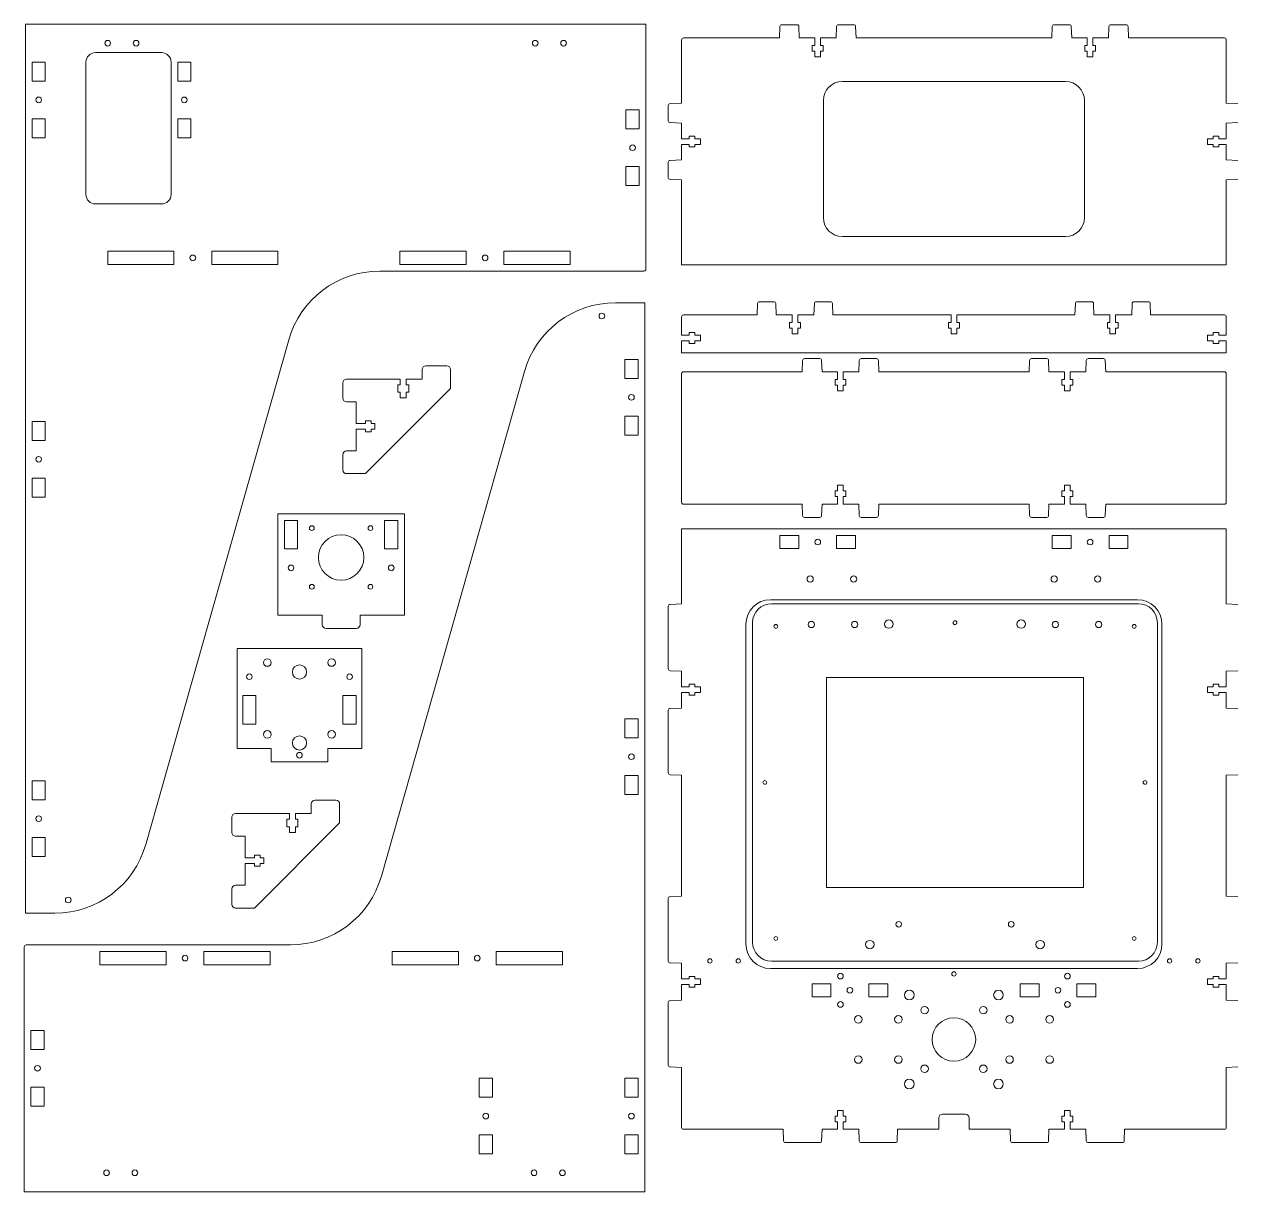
# Model space of a CAD drawing. Header units: millimetres. Extents: x 59 to 1216, y -522 to 793.
# Drawn here: x 61 to 703, y 176 to 793 of the extents above; entities that cross this region are included whole.
import ezdxf

# ---------------------------------------------------------------- set-up
doc = ezdxf.new("R2010")
doc.units = ezdxf.units.MM

msp = doc.modelspace()

# ---------------------------------------------------------------- linework, layer by layer
at = {"color": 7, "linetype": 'Continuous', "lineweight": 15}
for p, q in [((61.9, 322.97), (61.9, 792.97)), ((389.9, 792.97), (61.9, 792.97)), ((389.9, 792.97), (389.9, 663.47)), ((460.54, 785.73), (460.75, 791.76)), ((461.75, 792.73), (469.82, 792.73)), ((470.82, 791.76), (471.03, 785.73)), ((490.54, 785.73), (490.75, 791.76)), ((491.75, 792.73), (499.82, 792.73)), ((500.82, 791.76), (501.03, 785.73)), ((604.75, 791.76), (604.54, 785.73)), ((613.82, 792.73), (605.75, 792.73)), ((615.03, 785.73), (614.82, 791.76)), ((634.75, 791.76), (634.54, 785.73)), ((643.82, 792.73), (635.75, 792.73)), ((645.03, 785.73), (644.82, 791.76)), ((408.78, 784.73), (408.78, 751.22)), ((409.78, 785.73), (460.54, 785.73)), ((471.03, 785.73), (479.28, 785.73)), ((479.28, 781.73), (479.28, 785.73)), ((482.28, 785.73), (482.28, 781.73)), ((482.28, 785.73), (490.54, 785.73)), ((604.54, 785.73), (501.03, 785.73)), ((623.28, 785.73), (615.03, 785.73)), ((623.28, 785.73), (623.28, 781.73)), ((626.28, 781.73), (626.28, 785.73)), ((634.54, 785.73), (626.28, 785.73)), ((695.78, 785.73), (645.03, 785.73)), ((696.78, 784.73), (696.78, 751.22)), ((133.9, 777.97), (98.9, 777.97)), ((477.91, 781.73), (479.28, 781.73)), ((477.91, 778.73), (477.91, 781.73)), ((479.28, 778.73), (477.91, 778.73)), ((479.28, 775.73), (479.28, 778.73)), ((482.28, 781.73), (483.66, 781.73)), ((482.28, 778.73), (482.28, 775.73)), ((483.66, 778.73), (482.28, 778.73)), ((483.66, 781.73), (483.66, 778.73)), ((623.28, 781.73), (621.91, 781.73)), ((621.91, 781.73), (621.91, 778.73)), ((621.91, 778.73), (623.28, 778.73)), ((623.28, 778.73), (623.28, 775.73)), ((627.66, 781.73), (626.28, 781.73)), ((626.28, 775.73), (626.28, 778.73)), ((626.28, 778.73), (627.66, 778.73)), ((627.66, 778.73), (627.66, 781.73)), ((65.4, 772.97), (65.4, 762.97)), ((72.4, 772.97), (65.4, 772.97)), ((72.4, 772.97), (72.4, 762.97)), ((93.9, 772.97), (93.9, 702.97)), ((138.9, 702.97), (138.9, 772.97)), ((149.4, 772.97), (142.4, 772.97)), ((142.4, 772.97), (142.4, 762.97)), ((149.4, 762.97), (149.4, 772.97)), ((482.28, 775.73), (479.28, 775.73)), ((623.28, 775.73), (626.28, 775.73)), ((65.4, 762.97), (72.4, 762.97)), ((142.4, 762.97), (149.4, 762.97)), ((611.78, 762.73), (493.78, 762.73)), ((402.75, 751.01), (408.78, 751.22)), ((483.78, 690.73), (483.78, 752.73)), ((621.78, 690.73), (621.78, 752.73)), ((702.82, 751.01), (696.78, 751.22)), ((386.4, 747.72), (379.4, 747.72)), ((379.4, 737.72), (379.4, 747.72)), ((386.4, 737.72), (386.4, 747.72)), ((401.78, 741.95), (401.78, 750.01)), ((65.4, 742.97), (65.4, 732.97)), ((72.4, 742.97), (65.4, 742.97)), ((72.4, 742.97), (72.4, 732.97)), ((149.4, 742.97), (142.4, 742.97)), ((142.4, 742.97), (142.4, 732.97)), ((149.4, 732.97), (149.4, 742.97)), ((408.78, 740.74), (402.75, 740.95)), ((408.78, 740.74), (408.78, 732.48)), ((696.78, 740.74), (702.82, 740.95)), ((696.78, 740.74), (696.78, 732.48)), ((65.4, 732.97), (72.4, 732.97)), ((142.4, 732.97), (149.4, 732.97)), ((379.4, 737.72), (386.4, 737.72)), ((408.78, 732.48), (412.78, 732.48)), ((412.78, 733.85), (415.78, 733.85)), ((412.78, 732.48), (412.78, 733.85)), ((415.78, 733.85), (415.78, 732.48)), ((415.78, 732.48), (418.78, 732.48)), ((418.78, 732.48), (418.78, 729.48)), ((689.78, 732.48), (686.78, 732.48)), ((686.78, 732.48), (686.78, 729.48)), ((692.78, 733.85), (689.78, 733.85)), ((689.78, 733.85), (689.78, 732.48)), ((692.78, 732.48), (692.78, 733.85)), ((696.78, 732.48), (692.78, 732.48)), ((408.78, 729.48), (408.78, 721.22)), ((412.78, 729.48), (408.78, 729.48)), ((412.78, 728.1), (412.78, 729.48)), ((415.78, 728.1), (412.78, 728.1)), ((415.78, 729.48), (415.78, 728.1)), ((418.78, 729.48), (415.78, 729.48)), ((686.78, 729.48), (689.78, 729.48)), ((689.78, 729.48), (689.78, 728.1)), ((689.78, 728.1), (692.78, 728.1)), ((692.78, 728.1), (692.78, 729.48)), ((692.78, 729.48), (696.78, 729.48)), ((696.78, 729.48), (696.78, 721.22)), ((401.78, 711.95), (401.78, 720.01)), ((402.75, 721.01), (408.78, 721.22)), ((702.82, 721.01), (696.78, 721.22)), ((386.4, 717.72), (379.4, 717.72)), ((379.4, 707.72), (379.4, 717.72)), ((386.4, 707.72), (386.4, 717.72)), ((379.4, 707.72), (386.4, 707.72)), ((408.78, 710.74), (402.75, 710.95)), ((408.78, 710.74), (408.78, 665.73)), ((696.78, 710.74), (702.82, 710.95)), ((696.78, 710.74), (696.78, 665.73)), ((98.9, 697.97), (133.9, 697.97)), ((493.78, 680.73), (611.78, 680.73)), ((140.4, 672.97), (105.4, 672.97)), ((105.4, 672.97), (105.4, 665.97)), ((140.4, 665.97), (140.4, 672.97)), ((195.4, 672.97), (160.4, 672.97)), ((160.4, 672.97), (160.4, 665.97)), ((195.4, 665.97), (195.4, 672.97)), ((294.9, 672.97), (259.9, 672.97)), ((259.9, 672.97), (259.9, 665.97)), ((294.9, 665.97), (294.9, 672.97)), ((349.9, 672.97), (314.9, 672.97)), ((314.9, 672.97), (314.9, 665.97)), ((349.9, 665.97), (349.9, 672.97)), ((105.4, 665.97), (140.4, 665.97)), ((160.4, 665.97), (195.4, 665.97)), ((249.2, 662.47), (388.9, 662.47)), ((259.9, 665.97), (294.9, 665.97)), ((314.9, 665.97), (349.9, 665.97)), ((696.78, 665.73), (408.78, 665.73)), ((389.28, 645.73), (373.78, 645.73)), ((389.28, 175.73), (389.28, 645.73)), ((448.78, 639.27), (448.99, 645.3)), ((449.99, 646.27), (457.57, 646.27)), ((458.57, 645.3), (458.78, 639.27)), ((478.78, 639.27), (478.99, 645.3)), ((479.99, 646.27), (487.57, 646.27)), ((488.57, 645.3), (488.78, 639.27)), ((616.99, 645.3), (616.78, 639.27)), ((625.57, 646.27), (617.99, 646.27)), ((626.78, 639.27), (626.57, 645.3)), ((646.99, 645.3), (646.78, 639.27)), ((655.57, 646.27), (647.99, 646.27)), ((656.78, 639.27), (656.57, 645.3)), ((408.78, 628.64), (408.78, 638.27)), ((409.78, 639.27), (448.78, 639.27)), ((458.78, 639.27), (467.28, 639.27)), ((465.91, 635.27), (467.28, 635.27)), ((465.91, 632.27), (465.91, 635.27)), ((467.28, 635.27), (467.28, 639.27)), ((470.28, 639.27), (470.28, 635.27)), ((470.28, 639.27), (478.78, 639.27)), ((470.28, 635.27), (471.66, 635.27)), ((471.66, 635.27), (471.66, 632.27)), ((488.78, 639.27), (551.28, 639.27)), ((549.91, 635.27), (551.28, 635.27)), ((549.91, 632.27), (549.91, 635.27)), ((551.28, 635.27), (551.28, 639.27)), ((554.28, 635.27), (554.28, 639.27)), ((616.78, 639.27), (554.28, 639.27)), ((555.66, 635.27), (554.28, 635.27)), ((555.66, 632.27), (555.66, 635.27)), ((635.28, 639.27), (626.78, 639.27)), ((635.28, 635.27), (633.91, 635.27)), ((633.91, 635.27), (633.91, 632.27)), ((635.28, 639.27), (635.28, 635.27)), ((638.28, 635.27), (638.28, 639.27)), ((646.78, 639.27), (638.28, 639.27)), ((639.66, 635.27), (638.28, 635.27)), ((639.66, 632.27), (639.66, 635.27)), ((695.78, 639.27), (656.78, 639.27)), ((696.78, 628.64), (696.78, 638.27)), ((412.78, 630.02), (415.78, 630.02)), ((412.78, 628.64), (412.78, 630.02)), ((415.78, 630.02), (415.78, 628.64)), ((467.28, 632.27), (465.91, 632.27)), ((467.28, 629.27), (467.28, 632.27)), ((470.28, 629.27), (467.28, 629.27)), ((470.28, 632.27), (470.28, 629.27)), ((471.66, 632.27), (470.28, 632.27)), ((551.28, 632.27), (549.91, 632.27)), ((551.28, 629.27), (551.28, 632.27)), ((551.28, 629.27), (554.28, 629.27)), ((554.28, 629.27), (554.28, 632.27)), ((554.28, 632.27), (555.66, 632.27)), ((633.91, 632.27), (635.28, 632.27)), ((635.28, 632.27), (635.28, 629.27)), ((635.28, 629.27), (638.28, 629.27)), ((638.28, 629.27), (638.28, 632.27)), ((638.28, 632.27), (639.66, 632.27)), ((692.78, 630.02), (689.78, 630.02)), ((689.78, 630.02), (689.78, 628.64)), ((692.78, 628.64), (692.78, 630.02)), ((125.5, 359.34), (201.09, 626.1)), ((408.78, 628.64), (412.78, 628.64)), ((408.78, 619.27), (408.78, 625.64)), ((412.78, 625.64), (408.78, 625.64)), ((412.78, 624.27), (412.78, 625.64)), ((415.78, 624.27), (412.78, 624.27)), ((415.78, 628.64), (418.78, 628.64)), ((415.78, 625.64), (415.78, 624.27)), ((418.78, 625.64), (415.78, 625.64)), ((418.78, 628.64), (418.78, 625.64)), ((689.78, 628.64), (686.78, 628.64)), ((686.78, 628.64), (686.78, 625.64)), ((686.78, 625.64), (689.78, 625.64)), ((689.78, 625.64), (689.78, 624.27)), ((689.78, 624.27), (692.78, 624.27)), ((696.78, 628.64), (692.78, 628.64)), ((692.78, 624.27), (692.78, 625.64)), ((692.78, 625.64), (696.78, 625.64)), ((696.78, 619.27), (696.78, 625.64)), ((408.78, 619.27), (696.78, 619.27)), ((473.75, 616.23), (481.82, 616.23)), ((503.75, 616.23), (511.82, 616.23)), ((601.82, 616.23), (593.75, 616.23)), ((631.82, 616.23), (623.75, 616.23)), ((271.67, 610.38), (271.67, 605.38)), ((273.67, 612.38), (284.67, 612.38)), ((286.67, 600.38), (286.67, 610.38)), ((378.78, 615.73), (385.78, 615.73)), ((378.78, 605.73), (378.78, 615.73)), ((385.78, 615.73), (385.78, 605.73)), ((472.54, 609.23), (472.75, 615.26)), ((482.82, 615.26), (483.03, 609.23)), ((502.54, 609.23), (502.75, 615.26)), ((512.82, 615.26), (513.03, 609.23)), ((592.75, 615.26), (592.54, 609.23)), ((603.03, 609.23), (602.82, 615.26)), ((622.75, 615.26), (622.54, 609.23)), ((633.03, 609.23), (632.82, 615.26)), ((229.67, 595.38), (229.67, 603.38)), ((260.07, 605.38), (231.67, 605.38)), ((325.68, 609.36), (250.09, 342.6)), ((260.07, 602.38), (260.07, 605.38)), ((263.27, 605.38), (263.27, 602.38)), ((271.67, 605.38), (263.27, 605.38)), ((385.78, 605.73), (378.78, 605.73)), ((408.78, 540.23), (408.78, 608.23)), ((472.54, 609.23), (409.78, 609.23)), ((491.28, 609.23), (483.03, 609.23)), ((489.91, 605.23), (491.28, 605.23)), ((489.91, 602.23), (489.91, 605.23)), ((491.28, 605.23), (491.28, 609.23)), ((502.54, 609.23), (494.28, 609.23)), ((494.28, 609.23), (494.28, 605.23)), ((494.28, 605.23), (495.66, 605.23)), ((495.66, 605.23), (495.66, 602.23)), ((592.54, 609.23), (513.03, 609.23)), ((603.03, 609.23), (611.28, 609.23)), ((611.28, 605.23), (609.91, 605.23)), ((609.91, 605.23), (609.91, 602.23)), ((611.28, 609.23), (611.28, 605.23)), ((614.28, 609.23), (622.54, 609.23)), ((614.28, 605.23), (614.28, 609.23)), ((615.66, 605.23), (614.28, 605.23)), ((615.66, 602.23), (615.66, 605.23)), ((633.03, 609.23), (695.78, 609.23)), ((696.78, 540.23), (696.78, 608.23)), ((241.67, 555.38), (286.67, 600.38)), ((258.79, 602.38), (260.07, 602.38)), ((258.79, 598.38), (258.79, 602.38)), ((260.07, 598.38), (258.79, 598.38)), ((260.07, 595.38), (260.07, 598.38)), ((263.27, 602.38), (264.54, 602.38)), ((263.27, 598.38), (263.27, 595.38)), ((264.54, 598.38), (263.27, 598.38)), ((264.54, 602.38), (264.54, 598.38)), ((491.28, 602.23), (489.91, 602.23)), ((491.28, 599.23), (491.28, 602.23)), ((494.28, 599.23), (491.28, 599.23)), ((495.66, 602.23), (494.28, 602.23)), ((494.28, 602.23), (494.28, 599.23)), ((609.91, 602.23), (611.28, 602.23)), ((611.28, 602.23), (611.28, 599.23)), ((611.28, 599.23), (614.28, 599.23)), ((614.28, 602.23), (615.66, 602.23)), ((614.28, 599.23), (614.28, 602.23)), ((236.67, 593.38), (231.67, 593.38)), ((236.67, 593.38), (236.67, 581.88)), ((263.27, 595.38), (260.07, 595.38)), ((378.78, 585.73), (385.78, 585.73)), ((378.78, 575.73), (378.78, 585.73)), ((385.78, 585.73), (385.78, 575.73)), ((72.4, 582.97), (65.4, 582.97)), ((65.4, 582.97), (65.4, 572.97)), ((72.4, 582.97), (72.4, 572.97)), ((236.67, 581.88), (241.67, 581.88)), ((241.67, 578.88), (236.67, 578.88)), ((236.67, 578.88), (236.67, 567.38)), ((241.67, 583.26), (244.67, 583.26)), ((241.67, 581.88), (241.67, 583.26)), ((241.67, 577.51), (241.67, 578.88)), ((244.67, 577.51), (241.67, 577.51)), ((244.67, 583.26), (244.67, 581.88)), ((244.67, 581.88), (246.67, 581.88)), ((244.67, 578.88), (244.67, 577.51)), ((246.67, 578.88), (244.67, 578.88)), ((246.67, 581.88), (246.67, 578.88)), ((65.4, 572.97), (72.4, 572.97)), ((385.78, 575.73), (378.78, 575.73)), ((229.67, 557.38), (229.67, 565.38)), ((236.67, 567.38), (231.67, 567.38)), ((65.4, 552.97), (65.4, 542.97)), ((72.4, 552.97), (65.4, 552.97)), ((72.4, 552.97), (72.4, 542.97)), ((231.67, 555.38), (241.67, 555.38)), ((489.91, 546.23), (491.28, 546.23)), ((489.91, 543.23), (489.91, 546.23)), ((491.28, 546.23), (491.28, 549.23)), ((491.28, 549.23), (494.28, 549.23)), ((494.28, 549.23), (494.28, 546.23)), ((494.28, 546.23), (495.66, 546.23)), ((495.66, 546.23), (495.66, 543.23)), ((609.91, 546.23), (609.91, 543.23)), ((611.28, 546.23), (609.91, 546.23)), ((611.28, 549.23), (611.28, 546.23)), ((614.28, 549.23), (611.28, 549.23)), ((614.28, 546.23), (614.28, 549.23)), ((615.66, 546.23), (614.28, 546.23)), ((615.66, 543.23), (615.66, 546.23)), ((65.4, 542.97), (72.4, 542.97)), ((472.54, 539.23), (409.78, 539.23)), ((472.75, 533.19), (472.54, 539.23)), ((483.03, 539.23), (482.82, 533.19)), ((491.28, 539.23), (483.03, 539.23)), ((491.28, 543.23), (489.91, 543.23)), ((491.28, 539.23), (491.28, 543.23)), ((494.28, 543.23), (494.28, 539.23)), ((495.66, 543.23), (494.28, 543.23)), ((502.54, 539.23), (494.28, 539.23)), ((502.75, 533.19), (502.54, 539.23)), ((513.03, 539.23), (512.82, 533.19)), ((592.54, 539.23), (513.03, 539.23)), ((592.54, 539.23), (592.75, 533.19)), ((602.82, 533.19), (603.03, 539.23)), ((603.03, 539.23), (611.28, 539.23)), ((609.91, 543.23), (611.28, 543.23)), ((611.28, 543.23), (611.28, 539.23)), ((614.28, 543.23), (615.66, 543.23)), ((614.28, 539.23), (614.28, 543.23)), ((614.28, 539.23), (622.54, 539.23)), ((622.54, 539.23), (622.75, 533.19)), ((632.82, 533.19), (633.03, 539.23)), ((633.03, 539.23), (695.78, 539.23)), ((195.31, 480.57), (195.31, 534.07)), ((195.31, 534.07), (262.31, 534.07)), ((262.31, 534.07), (262.31, 480.57)), ((205.81, 530.57), (198.81, 530.57)), ((198.81, 530.57), (198.81, 515.57)), ((205.81, 530.57), (205.81, 515.57)), ((258.81, 530.57), (251.81, 530.57)), ((251.81, 515.57), (251.81, 530.57)), ((258.81, 515.57), (258.81, 530.57)), ((408.78, 526.23), (408.78, 486.47)), ((696.78, 526.23), (408.78, 526.23)), ((481.82, 532.23), (473.75, 532.23)), ((511.82, 532.23), (503.75, 532.23)), ((593.75, 532.23), (601.82, 532.23)), ((623.75, 532.23), (631.82, 532.23)), ((696.78, 526.23), (696.78, 486.47)), ((470.78, 522.73), (460.78, 522.73)), ((460.78, 515.73), (460.78, 522.73)), ((470.78, 522.73), (470.78, 515.73)), ((500.78, 522.73), (490.78, 522.73)), ((490.78, 515.73), (490.78, 522.73)), ((500.78, 522.73), (500.78, 515.73)), ((604.78, 522.73), (614.78, 522.73)), ((604.78, 522.73), (604.78, 515.73)), ((614.78, 515.73), (614.78, 522.73)), ((634.78, 522.73), (644.78, 522.73)), ((634.78, 522.73), (634.78, 515.73)), ((644.78, 515.73), (644.78, 522.73)), ((205.81, 515.57), (198.81, 515.57)), ((258.81, 515.57), (251.81, 515.57)), ((470.78, 515.73), (460.78, 515.73)), ((500.78, 515.73), (490.78, 515.73)), ((604.78, 515.73), (614.78, 515.73)), ((634.78, 515.73), (644.78, 515.73)), ((649.78, 488.73), (455.78, 488.73)), ((401.78, 485.26), (401.78, 452.2)), ((408.78, 486.47), (402.75, 486.26)), ((650.33, 486.63), (456.33, 486.63)), ((696.78, 486.47), (702.82, 486.26)), ((218.81, 480.57), (195.31, 480.57)), ((218.81, 480.57), (218.81, 475.57)), ((262.31, 480.57), (238.81, 480.57)), ((238.81, 480.57), (238.81, 475.57)), ((442.78, 475.73), (442.78, 306.73)), ((446.33, 476.63), (446.33, 307.63)), ((660.33, 307.63), (660.33, 476.63)), ((662.78, 475.73), (662.78, 306.73)), ((236.81, 473.57), (220.81, 473.57)), ((173.79, 463.02), (173.79, 410.02)), ((239.79, 463.02), (173.79, 463.02)), ((239.79, 463.02), (239.79, 410.02)), ((402.75, 451.2), (408.78, 450.99)), ((408.78, 450.99), (408.78, 442.73)), ((702.82, 451.2), (696.78, 450.99)), ((696.78, 450.99), (696.78, 442.73)), ((412.78, 442.73), (408.78, 442.73)), ((415.78, 444.1), (412.78, 444.1)), ((412.78, 444.1), (412.78, 442.73)), ((415.78, 442.73), (415.78, 444.1)), ((418.78, 442.73), (415.78, 442.73)), ((418.78, 439.73), (418.78, 442.73)), ((621.33, 447.63), (485.33, 447.63)), ((485.33, 447.63), (485.33, 336.63)), ((621.33, 336.63), (621.33, 447.63)), ((686.78, 442.73), (689.78, 442.73)), ((686.78, 439.73), (686.78, 442.73)), ((689.78, 444.1), (692.78, 444.1)), ((689.78, 442.73), (689.78, 444.1)), ((692.78, 444.1), (692.78, 442.73)), ((692.78, 442.73), (696.78, 442.73)), ((176.79, 438.02), (176.79, 423.02)), ((183.79, 438.02), (176.79, 438.02)), ((183.79, 423.02), (183.79, 438.02)), ((229.79, 423.02), (229.79, 438.02)), ((229.79, 438.02), (236.79, 438.02)), ((236.79, 438.02), (236.79, 423.02)), ((408.78, 439.73), (408.78, 431.47)), ((408.78, 439.73), (412.78, 439.73)), ((412.78, 439.73), (412.78, 438.35)), ((412.78, 438.35), (415.78, 438.35)), ((415.78, 438.35), (415.78, 439.73)), ((415.78, 439.73), (418.78, 439.73)), ((689.78, 439.73), (686.78, 439.73)), ((689.78, 438.35), (689.78, 439.73)), ((692.78, 438.35), (689.78, 438.35)), ((692.78, 439.73), (692.78, 438.35)), ((696.78, 439.73), (692.78, 439.73)), ((696.78, 439.73), (696.78, 431.47)), ((401.78, 430.26), (401.78, 397.2)), ((408.78, 431.47), (402.75, 431.26)), ((696.78, 431.47), (702.82, 431.26)), ((378.78, 425.73), (385.78, 425.73)), ((378.78, 415.73), (378.78, 425.73)), ((385.78, 425.73), (385.78, 415.73)), ((176.79, 423.02), (183.79, 423.02)), ((236.79, 423.02), (229.79, 423.02)), ((385.78, 415.73), (378.78, 415.73)), ((173.79, 410.02), (191.79, 410.02)), ((191.79, 410.02), (191.79, 403.02)), ((239.79, 410.02), (221.79, 410.02)), ((221.79, 410.02), (221.79, 403.02)), ((191.79, 403.02), (221.79, 403.02)), ((65.4, 392.97), (65.4, 382.97)), ((72.4, 392.97), (65.4, 392.97)), ((72.4, 392.97), (72.4, 382.97)), ((378.78, 395.73), (385.78, 395.73)), ((378.78, 385.73), (378.78, 395.73)), ((385.78, 395.73), (385.78, 385.73)), ((402.75, 396.2), (408.78, 395.99)), ((408.78, 395.99), (408.78, 331.97)), ((702.82, 396.2), (696.78, 395.99)), ((696.78, 395.99), (696.78, 331.97)), ((385.78, 385.73), (378.78, 385.73)), ((65.4, 382.97), (72.4, 382.97)), ((213.02, 380.73), (213.02, 375.73)), ((215.02, 382.73), (226.02, 382.73)), ((228.02, 370.73), (228.02, 380.73)), ((171.02, 365.73), (171.02, 373.73)), ((201.42, 375.73), (173.02, 375.73)), ((201.42, 372.73), (200.14, 372.73)), ((200.14, 372.73), (200.14, 368.73)), ((201.42, 375.73), (201.42, 372.73)), ((204.62, 372.73), (204.62, 375.73)), ((213.02, 375.73), (204.62, 375.73)), ((205.89, 372.73), (204.62, 372.73)), ((205.89, 368.73), (205.89, 372.73)), ((183.02, 325.73), (228.02, 370.73)), ((200.14, 368.73), (201.42, 368.73)), ((201.42, 368.73), (201.42, 365.73)), ((201.42, 365.73), (204.62, 365.73)), ((204.62, 365.73), (204.62, 368.73)), ((204.62, 368.73), (205.89, 368.73)), ((65.4, 362.97), (65.4, 352.97)), ((72.4, 362.97), (65.4, 362.97)), ((72.4, 362.97), (72.4, 352.97)), ((178.02, 363.73), (173.02, 363.73)), ((178.02, 363.73), (178.02, 352.23)), ((65.4, 352.97), (72.4, 352.97)), ((186.02, 353.6), (183.02, 353.6)), ((183.02, 353.6), (183.02, 352.23)), ((186.02, 352.23), (186.02, 353.6)), ((183.02, 352.23), (178.02, 352.23)), ((178.02, 349.23), (178.02, 337.73)), ((178.02, 349.23), (183.02, 349.23)), ((183.02, 349.23), (183.02, 347.85)), ((183.02, 347.85), (186.02, 347.85)), ((188.02, 352.23), (186.02, 352.23)), ((186.02, 347.85), (186.02, 349.23)), ((186.02, 349.23), (188.02, 349.23)), ((188.02, 349.23), (188.02, 352.23)), ((171.02, 327.73), (171.02, 335.73)), ((178.02, 337.73), (173.02, 337.73)), ((485.33, 336.63), (621.33, 336.63)), ((401.78, 330.76), (401.78, 297.7)), ((408.78, 331.97), (402.75, 331.76)), ((696.78, 331.97), (702.82, 331.76)), ((61.9, 322.97), (77.4, 322.97)), ((173.02, 325.73), (183.02, 325.73)), ((61.28, 305.23), (61.28, 175.73)), ((201.98, 306.23), (62.28, 306.23)), ((101.28, 295.73), (101.28, 302.73)), ((101.28, 302.73), (136.28, 302.73)), ((136.28, 302.73), (136.28, 295.73)), ((156.28, 295.73), (156.28, 302.73)), ((156.28, 302.73), (191.28, 302.73)), ((191.28, 302.73), (191.28, 295.73)), ((255.78, 295.73), (255.78, 302.73)), ((255.78, 302.73), (290.78, 302.73)), ((290.78, 302.73), (290.78, 295.73)), ((310.78, 295.73), (310.78, 302.73)), ((310.78, 302.73), (345.78, 302.73)), ((345.78, 302.73), (345.78, 295.73)), ((136.28, 295.73), (101.28, 295.73)), ((191.28, 295.73), (156.28, 295.73)), ((290.78, 295.73), (255.78, 295.73)), ((345.78, 295.73), (310.78, 295.73)), ((402.75, 296.7), (408.78, 296.49)), ((408.78, 296.49), (408.78, 288.23)), ((456.33, 297.63), (650.33, 297.63)), ((702.82, 296.7), (696.78, 296.49)), ((696.78, 296.49), (696.78, 288.23)), ((415.78, 289.6), (412.78, 289.6)), ((412.78, 289.6), (412.78, 288.23)), ((415.78, 288.23), (415.78, 289.6)), ((455.78, 293.73), (649.78, 293.73)), ((689.78, 289.6), (692.78, 289.6)), ((689.78, 288.23), (689.78, 289.6)), ((692.78, 289.6), (692.78, 288.23)), ((412.78, 288.23), (408.78, 288.23)), ((408.78, 285.23), (408.78, 276.97)), ((408.78, 285.23), (412.78, 285.23)), ((412.78, 285.23), (412.78, 283.85)), ((412.78, 283.85), (415.78, 283.85)), ((418.78, 288.23), (415.78, 288.23)), ((415.78, 283.85), (415.78, 285.23)), ((415.78, 285.23), (418.78, 285.23)), ((418.78, 285.23), (418.78, 288.23)), ((477.78, 285.73), (487.78, 285.73)), ((477.78, 278.73), (477.78, 285.73)), ((487.78, 285.73), (487.78, 278.73)), ((507.78, 285.73), (517.78, 285.73)), ((507.78, 278.73), (507.78, 285.73)), ((517.78, 285.73), (517.78, 278.73)), ((597.78, 285.73), (587.78, 285.73)), ((587.78, 285.73), (587.78, 278.73)), ((597.78, 278.73), (597.78, 285.73)), ((627.78, 285.73), (617.78, 285.73)), ((617.78, 285.73), (617.78, 278.73)), ((627.78, 278.73), (627.78, 285.73)), ((686.78, 288.23), (689.78, 288.23)), ((686.78, 285.23), (686.78, 288.23)), ((689.78, 285.23), (686.78, 285.23)), ((689.78, 283.85), (689.78, 285.23)), ((692.78, 283.85), (689.78, 283.85)), ((692.78, 288.23), (696.78, 288.23)), ((692.78, 285.23), (692.78, 283.85)), ((696.78, 285.23), (692.78, 285.23)), ((696.78, 285.23), (696.78, 276.97)), ((408.78, 276.97), (402.75, 276.76)), ((487.78, 278.73), (477.78, 278.73)), ((517.78, 278.73), (507.78, 278.73)), ((587.78, 278.73), (597.78, 278.73)), ((617.78, 278.73), (627.78, 278.73)), ((696.78, 276.97), (702.82, 276.76)), ((401.78, 275.76), (401.78, 242.7)), ((64.78, 250.98), (64.78, 260.98)), ((64.78, 260.98), (71.78, 260.98)), ((71.78, 260.98), (71.78, 250.98)), ((71.78, 250.98), (64.78, 250.98)), ((402.75, 241.7), (408.78, 241.49)), ((408.78, 241.49), (408.78, 209.73)), ((702.82, 241.7), (696.78, 241.49)), ((696.78, 241.49), (696.78, 209.73)), ((64.78, 220.98), (64.78, 230.98)), ((64.78, 230.98), (71.78, 230.98)), ((71.78, 230.98), (71.78, 220.98)), ((301.78, 225.73), (301.78, 235.73)), ((301.78, 235.73), (308.78, 235.73)), ((308.78, 235.73), (308.78, 225.73)), ((378.78, 225.73), (378.78, 235.73)), ((378.78, 235.73), (385.78, 235.73)), ((385.78, 235.73), (385.78, 225.73)), ((308.78, 225.73), (301.78, 225.73)), ((385.78, 225.73), (378.78, 225.73)), ((71.78, 220.98), (64.78, 220.98)), ((494.28, 218.73), (491.28, 218.73)), ((491.28, 218.73), (491.28, 215.73)), ((494.28, 215.73), (494.28, 218.73)), ((611.28, 218.73), (614.28, 218.73)), ((611.28, 215.73), (611.28, 218.73)), ((614.28, 218.73), (614.28, 215.73)), ((491.28, 215.73), (489.91, 215.73)), ((489.91, 215.73), (489.91, 212.73)), ((489.91, 212.73), (491.28, 212.73)), ((491.28, 212.73), (491.28, 208.73)), ((495.66, 215.73), (494.28, 215.73)), ((494.28, 208.73), (494.28, 212.73)), ((494.28, 212.73), (495.66, 212.73)), ((495.66, 212.73), (495.66, 215.73)), ((544.78, 208.73), (544.78, 214.73)), ((546.78, 216.73), (558.78, 216.73)), ((560.78, 208.73), (560.78, 214.73)), ((609.91, 215.73), (611.28, 215.73)), ((609.91, 212.73), (609.91, 215.73)), ((611.28, 212.73), (609.91, 212.73)), ((611.28, 208.73), (611.28, 212.73)), ((614.28, 215.73), (615.66, 215.73)), ((614.28, 212.73), (614.28, 208.73)), ((615.66, 212.73), (614.28, 212.73)), ((615.66, 215.73), (615.66, 212.73)), ((301.78, 195.73), (301.78, 205.73)), ((301.78, 205.73), (308.78, 205.73)), ((308.78, 205.73), (308.78, 195.73)), ((378.78, 195.73), (378.78, 205.73)), ((378.78, 205.73), (385.78, 205.73)), ((385.78, 205.73), (385.78, 195.73)), ((409.78, 208.73), (462.54, 208.73)), ((462.54, 208.73), (462.75, 202.69)), ((482.82, 202.69), (483.03, 208.73)), ((483.03, 208.73), (491.28, 208.73)), ((494.28, 208.73), (502.54, 208.73)), ((502.54, 208.73), (502.75, 202.69)), ((522.82, 202.69), (523.03, 208.73)), ((523.03, 208.73), (544.78, 208.73)), ((582.54, 208.73), (560.78, 208.73)), ((582.75, 202.69), (582.54, 208.73)), ((603.03, 208.73), (602.82, 202.69)), ((611.28, 208.73), (603.03, 208.73)), ((622.54, 208.73), (614.28, 208.73)), ((622.75, 202.69), (622.54, 208.73)), ((643.03, 208.73), (642.82, 202.69)), ((695.78, 208.73), (643.03, 208.73)), ((463.75, 201.73), (481.82, 201.73)), ((503.75, 201.73), (521.82, 201.73)), ((601.82, 201.73), (583.75, 201.73)), ((641.82, 201.73), (623.75, 201.73)), ((308.78, 195.73), (301.78, 195.73)), ((385.78, 195.73), (378.78, 195.73)), ((389.28, 175.73), (61.28, 175.73))]:
    msp.add_line(p, q, dxfattribs=at)
for centre, radius in [((105.4, 782.97), 1.5), ((120.4, 782.97), 1.5), ((331.4, 782.97), 1.5), ((346.4, 782.97), 1.5), ((68.9, 752.97), 1.5), ((145.9, 752.97), 1.5), ((382.9, 727.72), 1.5), ((150.4, 669.47), 1.5), ((304.9, 669.47), 1.5), ((366.66, 638.73), 1.5), ((382.28, 595.73), 1.5), ((68.9, 562.97), 1.5), ((213.31, 526.57), 1.25), ((244.31, 526.57), 1.25), ((228.81, 511.07), 12), ((480.78, 519.23), 1.5), ((624.78, 519.23), 1.5), ((202.31, 505.57), 1.5), ((255.31, 505.57), 1.5), ((476.78, 499.73), 1.65), ((499.78, 499.73), 1.65), ((605.78, 499.73), 1.65), ((628.78, 499.73), 1.65), ((213.31, 495.57), 1.25), ((244.31, 495.57), 1.25), ((458.63, 474.63), 1), ((477.33, 475.63), 1.65), ((500.33, 475.63), 1.65), ((518.33, 475.88), 2.25), ((553.33, 476.63), 1), ((588.33, 475.88), 2.25), ((606.33, 475.63), 1.65), ((629.33, 475.63), 1.65), ((648.04, 474.63), 1), ((189.79, 455.52), 2), ((223.79, 455.52), 2), ((180.29, 448.02), 1.5), ((206.79, 450.52), 3.75), ((233.29, 448.02), 1.5), ((189.79, 417.52), 2), ((223.79, 417.52), 2), ((206.79, 413.02), 3.75), ((206.79, 406.52), 1.5), ((382.28, 405.73), 1.5), ((452.83, 392.13), 1), ((653.83, 392.13), 1), ((68.9, 372.97), 1.5), ((84.52, 329.97), 1.5), ((523.58, 317.13), 1.5), ((583.08, 317.13), 1.5), ((458.63, 309.63), 1), ((508.33, 306.38), 2.25), ((598.33, 306.38), 2.25), ((648.04, 309.63), 1), ((146.28, 299.23), 1.5), ((300.78, 299.23), 1.5), ((423.78, 297.73), 1.15), ((438.78, 297.73), 1.15), ((666.78, 297.73), 1.15), ((681.78, 297.73), 1.15), ((492.78, 289.73), 1.5), ((552.78, 290.88), 1.15), ((612.78, 289.73), 1.5), ((497.78, 282.23), 1.5), ((529.23, 279.78), 2.55), ((576.33, 279.78), 2.55), ((607.78, 282.23), 1.5), ((492.78, 274.73), 1.5), ((612.78, 274.73), 1.5), ((537.28, 271.73), 2), ((568.28, 271.73), 2), ((502.18, 266.84), 2), ((523.39, 266.84), 2), ((552.78, 256.23), 11.5), ((582.18, 266.84), 2), ((603.39, 266.84), 2), ((502.18, 245.62), 2), ((523.39, 245.62), 2), ((582.18, 245.62), 2), ((603.39, 245.62), 2), ((68.28, 240.98), 1.5), ((537.28, 240.73), 2), ((568.28, 240.73), 2), ((529.23, 232.68), 2.55), ((576.33, 232.68), 2.55), ((305.28, 215.73), 1.5), ((382.28, 215.73), 1.5), ((104.78, 185.73), 1.5), ((119.78, 185.73), 1.5), ((330.78, 185.73), 1.5), ((345.78, 185.73), 1.5)]:
    msp.add_circle(centre, radius, dxfattribs=at)
for centre, radius, start, end in [((461.75, 791.73), 1, 90, 178), ((469.82, 791.73), 1, 2, 90), ((491.75, 791.73), 1, 90, 178), ((499.82, 791.73), 1, 2, 90), ((605.75, 791.73), 1, 90, 178), ((613.82, 791.73), 1, 2, 90), ((635.75, 791.73), 1, 90, 178), ((643.82, 791.73), 1, 2, 90), ((409.78, 784.73), 1, 90, 180), ((695.78, 784.73), 1, 0, 90), ((98.9, 772.97), 5, 90, 180), ((133.9, 772.97), 5, 0, 90), ((493.78, 752.73), 10, 90, 180), ((611.78, 752.73), 10, 0, 90), ((402.78, 750.01), 1, 92, 180), ((402.78, 741.95), 1, 180, 268), ((402.78, 720.01), 1, 92, 180), ((402.78, 711.95), 1, 180, 268), ((98.9, 702.97), 5, 180, 270), ((133.9, 702.97), 5, 270, 0), ((493.78, 690.73), 10, 180, 270), ((611.78, 690.73), 10, 270, 0), ((249.2, 612.47), 50, 90, 164.17962), ((388.9, 663.47), 1, 270, 0), ((373.78, 595.73), 50, 90, 164.17962), ((449.99, 645.27), 1, 90, 178), ((457.57, 645.27), 1, 2, 90), ((479.99, 645.27), 1, 90, 178), ((487.57, 645.27), 1, 2, 90), ((617.99, 645.27), 1, 90, 178), ((625.57, 645.27), 1, 2, 90), ((647.99, 645.27), 1, 90, 178), ((655.57, 645.27), 1, 2, 90), ((409.78, 638.27), 1, 90, 180), ((695.78, 638.27), 1, 0, 90), ((473.75, 615.23), 1, 90, 178), ((481.82, 615.23), 1, 2, 90), ((503.75, 615.23), 1, 90, 178), ((511.82, 615.23), 1, 2, 90), ((593.75, 615.23), 1, 90, 178), ((601.82, 615.23), 1, 2, 90), ((623.75, 615.23), 1, 90, 178), ((631.82, 615.23), 1, 2, 90), ((273.67, 610.38), 2, 90, 180), ((284.67, 610.38), 2, 0, 90), ((231.67, 603.38), 2, 90, 180), ((409.78, 608.23), 1, 90, 180), ((695.78, 608.23), 1, 0, 90), ((231.67, 595.38), 2, 180, 270), ((231.67, 565.38), 2, 90, 180), ((231.67, 557.38), 2, 180, 270), ((409.78, 540.23), 1, 180, 270), ((695.78, 540.23), 1, 270, 0), ((473.75, 533.23), 1, 182, 270), ((481.82, 533.23), 1, 270, 358), ((503.75, 533.23), 1, 182, 270), ((511.82, 533.23), 1, 270, 358), ((593.75, 533.23), 1, 182, 270), ((601.82, 533.23), 1, 270, 358), ((623.75, 533.23), 1, 182, 270), ((631.82, 533.23), 1, 270, 358), ((455.78, 475.73), 13, 90, 180), ((649.78, 475.73), 13, 0, 90), ((402.78, 485.26), 1, 92, 180), ((456.33, 476.63), 10, 90, 180), ((650.33, 476.63), 10, 0, 90), ((220.81, 475.57), 2, 180, 270), ((236.81, 475.57), 2, 270, 0), ((402.78, 452.2), 1, 180, 268), ((402.78, 430.26), 1, 92, 180), ((402.78, 397.2), 1, 180, 268), ((215.02, 380.73), 2, 90, 180), ((226.02, 380.73), 2, 0, 90), ((173.02, 373.73), 2, 90, 180), ((173.02, 365.73), 2, 180, 270), ((77.4, 372.97), 50, 270, 344.17962), ((201.98, 356.23), 50, 270, 344.17962), ((173.02, 335.73), 2, 90, 180), ((173.02, 327.73), 2, 180, 270), ((402.78, 330.76), 1, 92, 180), ((62.28, 305.23), 1, 90, 180), ((455.78, 306.73), 13, 180, 270), ((456.33, 307.63), 10, 180, 270), ((649.78, 306.73), 13, 270, 0), ((650.33, 307.63), 10, 270, 0), ((402.78, 297.7), 1, 180, 268), ((402.78, 275.76), 1, 92, 180), ((402.78, 242.7), 1, 180, 268), ((546.78, 214.73), 2, 90, 180), ((558.78, 214.73), 2, 0, 90), ((409.78, 209.73), 1, 180, 270), ((695.78, 209.73), 1, 270, 0), ((463.75, 202.73), 1, 182, 270), ((481.82, 202.73), 1, 270, 358), ((503.75, 202.73), 1, 182, 270), ((521.82, 202.73), 1, 270, 358), ((583.75, 202.73), 1, 182, 270), ((601.82, 202.73), 1, 270, 358), ((623.75, 202.73), 1, 182, 270), ((641.82, 202.73), 1, 270, 358)]:
    msp.add_arc(centre, radius, start, end, dxfattribs=at)

doc.saveas('drawing.dxf')
